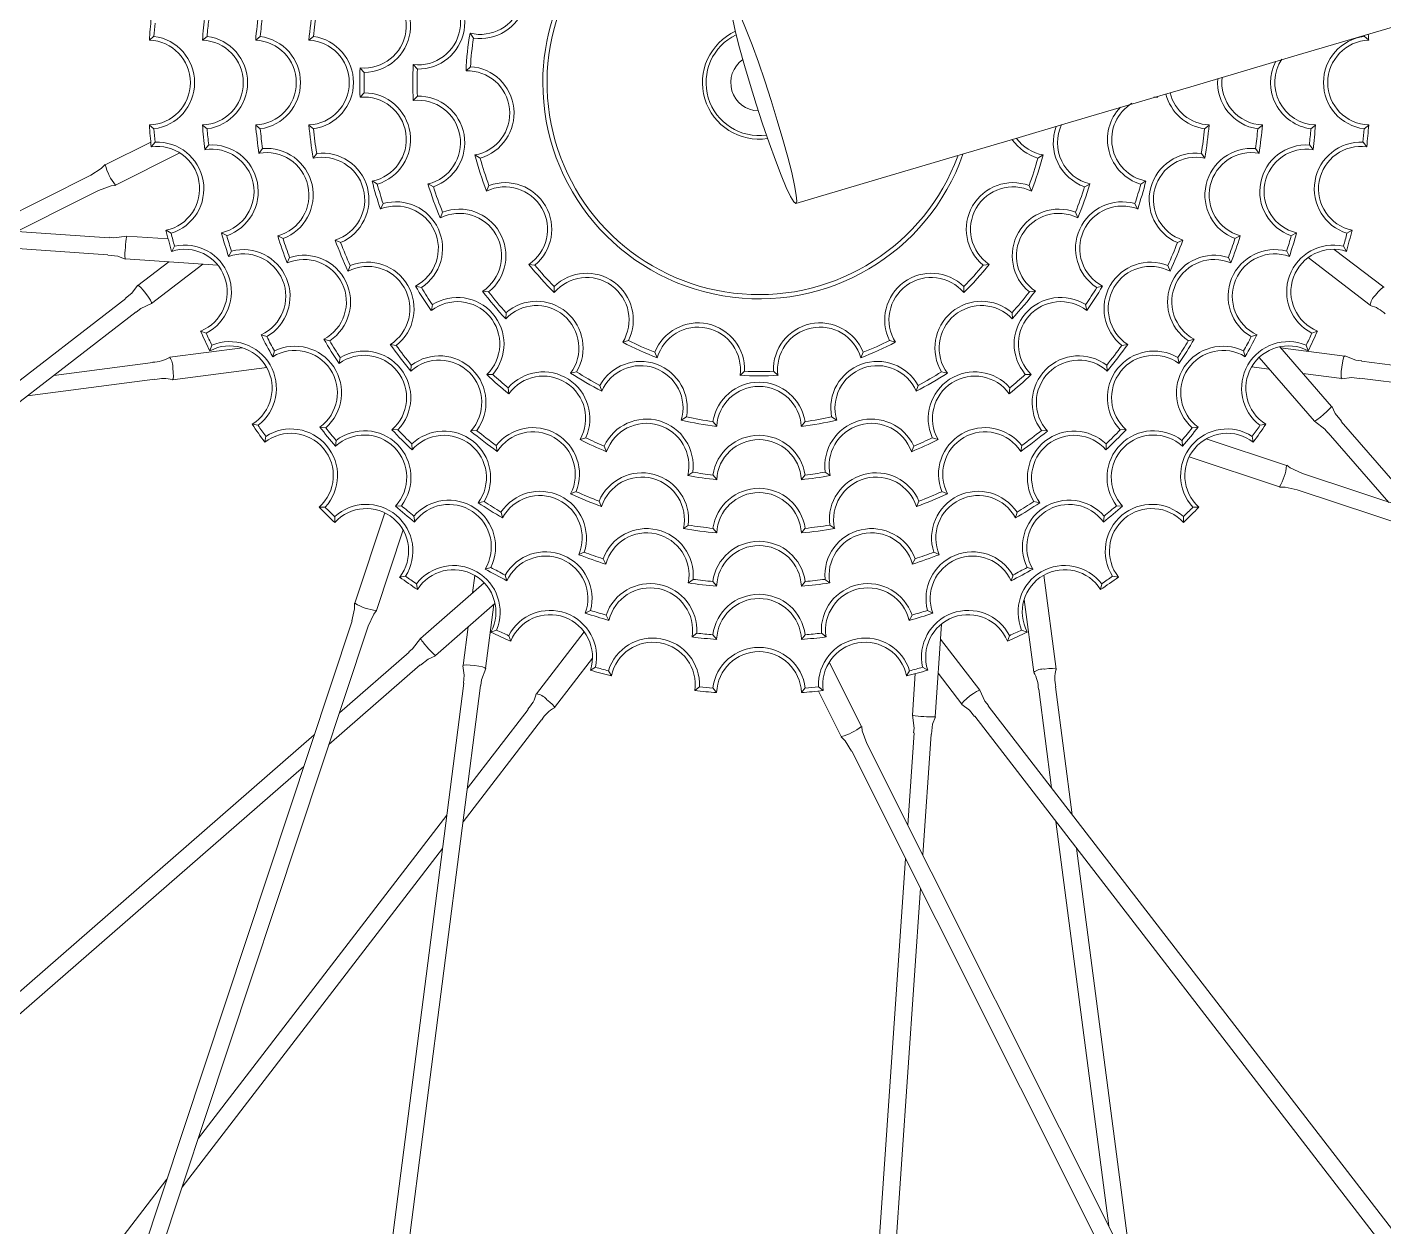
# Model space of a CAD drawing. Header units: millimetres. Extents: x -752 to 12520, y -224 to 3430.
# Drawn here: x 8154.6 to 8276.5, y 2648.2 to 2756 of the extents above; entities that cross this region are included whole.
import ezdxf

# ---------------------------------------------------------------- set-up
doc = ezdxf.new("R2010")
doc.units = ezdxf.units.MM
doc.layers.add('ZANO_R', color=7, linetype='Continuous', lineweight=0)

msp = doc.modelspace()

# ---------------------------------------------------------------- linework, layer by layer
at = {"layer": 'ZANO_R'}
for p, q in [((8165.58, 2754.86), (8165.98, 2755.21)), ((8170.35, 2754.86), (8170.76, 2755.2)), ((8175.13, 2754.86), (8175.54, 2755.2)), ((8179.91, 2754.86), (8180.33, 2755.2)), ((8194.4, 2755.49), (8194.71, 2755.05)), ((8274.76, 2755.21), (8275.17, 2754.86)), ((8184.52, 2752.36), (8184.89, 2751.97)), ((8189.3, 2752.67), (8189.66, 2752.26)), ((8194.04, 2752.1), (8194.44, 2752.48)), ((8184.52, 2749.74), (8184.89, 2750.14)), ((8189.3, 2749.43), (8189.66, 2749.84)), ((8256.23, 2749.74), (8255.85, 2749.75)), ((8165.58, 2747.24), (8165.98, 2746.89)), ((8170.35, 2747.24), (8170.76, 2746.9)), ((8175.13, 2747.24), (8175.54, 2746.9)), ((8179.91, 2747.24), (8180.33, 2746.9)), ((8260.42, 2746.9), (8260.83, 2747.24)), ((8265.2, 2746.9), (8265.62, 2747.24)), ((8269.98, 2746.9), (8270.39, 2747.24)), ((8274.76, 2746.89), (8275.17, 2747.24)), ((8165.71, 2745.71), (8161.61, 2743.66)), ((8165.75, 2745.29), (8166.09, 2745.7)), ((8170.57, 2745.03), (8170.91, 2745.45)), ((8175.42, 2744.69), (8175.74, 2745.12)), ((8265, 2745.12), (8265.33, 2744.69)), ((8269.84, 2745.45), (8270.17, 2745.03)), ((8274.66, 2745.7), (8275, 2745.29)), ((8162.52, 2741.84), (8168.3, 2744.74)), ((8180.3, 2744.25), (8180.62, 2744.69)), ((8194.84, 2744.55), (8195.3, 2744.26)), ((8245.44, 2744.26), (8245.91, 2744.55)), ((8260.13, 2744.69), (8260.44, 2744.25)), ((8160.31, 2742.72), (8002.1, 2663.33)), ((8002.79, 2661.97), (8161, 2741.36)), ((8185.6, 2742.21), (8186.07, 2741.93)), ((8190.62, 2741.94), (8191.1, 2741.69)), ((8195.89, 2741.3), (8196.1, 2741.81)), ((8244.64, 2741.81), (8244.86, 2741.3)), ((8249.65, 2741.69), (8250.12, 2741.94)), ((8254.68, 2741.93), (8255.14, 2742.21)), ((8186.34, 2739.69), (8186.58, 2740.18)), ((8254.16, 2740.18), (8254.4, 2739.69)), ((8191.73, 2738.9), (8191.93, 2739.41)), ((8248.82, 2739.41), (8249.02, 2738.9)), ((8161.95, 2737.11), (8153.67, 2737.68)), ((8167.07, 2737.79), (8167.53, 2737.51)), ((8273.21, 2737.51), (8273.67, 2737.79)), ((8167.27, 2737), (8163.55, 2737.26)), ((8172.06, 2737.56), (8172.53, 2737.3)), ((8177.11, 2737.27), (8177.59, 2737.03)), ((8182.27, 2736.9), (8182.77, 2736.68)), ((8257.98, 2736.68), (8258.47, 2736.9)), ((8263.15, 2737.03), (8263.63, 2737.27)), ((8268.22, 2737.3), (8268.69, 2737.56)), ((8150.99, 2736.34), (8161.84, 2735.59)), ((8163.41, 2735.23), (8171.72, 2734.66)), ((8167.58, 2735.89), (8167.84, 2736.35)), ((8172.7, 2735.43), (8172.95, 2735.9)), ((8177.96, 2734.85), (8178.18, 2735.34)), ((8262.56, 2735.34), (8262.79, 2734.85)), ((8267.8, 2735.9), (8268.04, 2735.43)), ((8269.72, 2735.33), (8275.29, 2731.05)), ((8276.52, 2732.66), (8272.08, 2736.07)), ((8272.9, 2736.35), (8273.17, 2735.89)), ((8167.32, 2734.96), (8164.54, 2732.82)), ((8165.78, 2731.21), (8170.37, 2734.75)), ((8183.43, 2734.12), (8183.62, 2734.62)), ((8199.69, 2734.72), (8200.23, 2734.65)), ((8240.51, 2734.65), (8241.06, 2734.72)), ((8257.13, 2734.62), (8257.32, 2734.12)), ((8189.5, 2732.77), (8190.03, 2732.64)), ((8250.72, 2732.64), (8251.24, 2732.77)), ((8163.45, 2731.66), (8022.66, 2622.98)), ((8195.53, 2732.32), (8196.07, 2732.24)), ((8201.97, 2732.19), (8201.96, 2732.73)), ((8238.79, 2732.73), (8238.77, 2732.19)), ((8244.68, 2732.24), (8245.22, 2732.32)), ((8023.59, 2621.78), (8164.38, 2730.45)), ((8190.92, 2730.56), (8191.02, 2731.1)), ((8197.61, 2729.84), (8197.63, 2730.38)), ((8243.12, 2730.38), (8243.14, 2729.84)), ((8249.73, 2731.1), (8249.83, 2730.56)), ((8170.18, 2728.73), (8170.69, 2728.54)), ((8175.62, 2728.39), (8176.13, 2728.23)), ((8181.26, 2727.99), (8181.78, 2727.86)), ((8258.96, 2727.86), (8259.48, 2727.99)), ((8264.62, 2728.23), (8265.13, 2728.39)), ((8270.06, 2728.54), (8270.56, 2728.73)), ((8173.95, 2727.22), (8167.4, 2726.37)), ((8171.01, 2726.95), (8171.19, 2727.46)), ((8176.67, 2726.43), (8176.82, 2726.94)), ((8187.23, 2727.52), (8187.77, 2727.44)), ((8208.12, 2727.72), (8208.64, 2727.88)), ((8211.23, 2726.33), (8211, 2726.83)), ((8229.74, 2726.83), (8229.51, 2726.33)), ((8232.1, 2727.88), (8232.63, 2727.72)), ((8252.98, 2727.44), (8253.51, 2727.52)), ((8263.93, 2726.94), (8264.08, 2726.43)), ((8271.84, 2721.96), (8267.17, 2727.32)), ((8273.01, 2726.48), (8267.25, 2727.22)), ((8269.55, 2727.46), (8269.73, 2726.95)), ((8165.88, 2725.91), (8157, 2724.75)), ((8167.66, 2724.35), (8176.12, 2725.46)), ((8182.63, 2725.82), (8182.73, 2726.35)), ((8189.07, 2725.13), (8189.12, 2725.67)), ((8251.62, 2725.67), (8251.67, 2725.13)), ((8258.01, 2726.35), (8258.12, 2725.82)), ((8264.65, 2725.51), (8266.23, 2725.3)), ((8265.32, 2726.35), (8270.31, 2720.62)), ((8450.93, 2703.31), (8274.53, 2726.03)), ((8154.61, 2722.9), (8166.07, 2724.4)), ((8195.9, 2724.81), (8196.44, 2724.83)), ((8203.44, 2724.95), (8203.97, 2725.06)), ((8218.67, 2724.75), (8219.08, 2725.11)), ((8221.66, 2725.11), (8222.08, 2724.75)), ((8236.78, 2725.06), (8237.31, 2724.95)), ((8244.3, 2724.83), (8244.84, 2724.81)), ((8269.26, 2724.91), (8272.75, 2724.46)), ((8274.34, 2724.51), (8450.74, 2701.8)), ((8197.88, 2723.1), (8197.83, 2723.63)), ((8206.24, 2723.33), (8206.07, 2723.85)), ((8234.68, 2723.85), (8234.51, 2723.33)), ((8242.92, 2723.63), (8242.86, 2723.1)), ((8213.38, 2720.73), (8213.85, 2721.02)), ((8216.57, 2720.17), (8216.23, 2720.6)), ((8224.51, 2720.6), (8224.18, 2720.17)), ((8226.9, 2721.02), (8227.36, 2720.73)), ((8279.84, 2712.39), (8272.69, 2720.59)), ((8174.82, 2720.36), (8175.35, 2720.26)), ((8180.9, 2720.1), (8181.43, 2720.03)), ((8187.37, 2719.87), (8187.91, 2719.85)), ((8194.45, 2719.75), (8194.99, 2719.8)), ((8245.76, 2719.8), (8246.29, 2719.75)), ((8252.83, 2719.85), (8253.37, 2719.87)), ((8259.31, 2720.03), (8259.85, 2720.1)), ((8265.4, 2720.26), (8265.92, 2720.36)), ((8271.54, 2719.59), (8276.99, 2713.33)), ((8175.95, 2718.75), (8176.04, 2719.27)), ((8182.31, 2718.37), (8182.36, 2718.91)), ((8189.19, 2718.05), (8189.18, 2718.59)), ((8196.85, 2717.91), (8196.76, 2718.44)), ((8204.29, 2718.98), (8204.8, 2719.15)), ((8206.67, 2717.89), (8206.46, 2718.39)), ((8234.28, 2718.39), (8234.07, 2717.89)), ((8235.95, 2719.15), (8236.46, 2718.98)), ((8243.99, 2718.44), (8243.9, 2717.91)), ((8251.57, 2718.59), (8251.56, 2718.05)), ((8258.39, 2718.91), (8258.43, 2718.37)), ((8267.79, 2716.66), (8260.56, 2719.05)), ((8264.71, 2719.27), (8264.8, 2718.75)), ((8259.03, 2717.42), (8267.15, 2714.73)), ((8213.97, 2715.75), (8214.42, 2716.06)), ((8216.57, 2715.38), (8216.23, 2715.8)), ((8224.52, 2715.8), (8224.18, 2715.38)), ((8226.33, 2716.06), (8226.77, 2715.75)), ((8437.22, 2660.18), (8269.21, 2715.92)), ((8195.14, 2713.3), (8195.67, 2713.41)), ((8203.44, 2714.11), (8203.94, 2714.3)), ((8206.22, 2712.95), (8206, 2713.44)), ((8234.74, 2713.44), (8234.52, 2712.95)), ((8236.8, 2714.3), (8237.31, 2714.11)), ((8245.08, 2713.41), (8245.6, 2713.3)), ((8268.73, 2714.47), (8436.74, 2658.74)), ((8180.84, 2712.91), (8181.38, 2712.91)), ((8182.23, 2711.52), (8182.23, 2712.06)), ((8186.74, 2712.39), (8184.05, 2704.27)), ((8187.7, 2712.99), (8188.23, 2713.03)), ((8189.42, 2711.58), (8189.36, 2712.11)), ((8197.31, 2711.94), (8197.18, 2712.46)), ((8243.56, 2712.46), (8243.43, 2711.94)), ((8251.39, 2712.11), (8251.33, 2711.58)), ((8252.52, 2713.03), (8253.05, 2712.99)), ((8258.52, 2712.06), (8258.51, 2711.52)), ((8259.36, 2712.91), (8259.9, 2712.91)), ((8185.98, 2703.63), (8188.38, 2710.86)), ((8213.58, 2710.98), (8214.02, 2711.3)), ((8216.57, 2710.59), (8216.22, 2711.01)), ((8224.52, 2711.01), (8224.18, 2710.59)), ((8226.73, 2711.3), (8227.17, 2710.98)), ((8204.17, 2708.64), (8204.66, 2708.86)), ((8236.08, 2708.86), (8236.57, 2708.64)), ((8195.75, 2707.34), (8196.26, 2707.49)), ((8206.59, 2707.79), (8206.35, 2708.27)), ((8234.4, 2708.27), (8234.15, 2707.79)), ((8244.48, 2707.49), (8245, 2707.34)), ((8188.07, 2706.63), (8188.6, 2706.72)), ((8189.68, 2705.5), (8189.58, 2706.03)), ((8195.67, 2706.11), (8189.94, 2701.12)), ((8194.83, 2706.77), (8194.62, 2705.2)), ((8197.71, 2706.29), (8197.55, 2706.81)), ((8214.02, 2706.1), (8214.44, 2706.42)), ((8216.57, 2705.81), (8216.22, 2706.22)), ((8224.52, 2706.22), (8224.18, 2705.81)), ((8226.3, 2706.42), (8226.73, 2706.1)), ((8243.2, 2706.81), (8243.03, 2706.29)), ((8247.07, 2698.34), (8245.97, 2706.8)), ((8251.17, 2706.03), (8251.07, 2705.5)), ((8252.15, 2706.72), (8252.68, 2706.63)), ((8191.28, 2699.58), (8196.64, 2704.26)), ((8195.8, 2698.42), (8196.54, 2704.17)), ((8204.75, 2703.38), (8205.23, 2703.63)), ((8235.52, 2703.63), (8236, 2703.38)), ((8244.2, 2704.62), (8245.06, 2698.08)), ((8183.79, 2702.69), (8128.06, 2534.69)), ((8206.88, 2702.73), (8206.62, 2703.2)), ((8234.13, 2703.2), (8233.87, 2702.73)), ((8236.19, 2694.08), (8236.76, 2702.4)), ((8129.5, 2534.21), (8185.24, 2702.21)), ((8194.23, 2702.16), (8193.79, 2698.68)), ((8196.27, 2701.69), (8196.78, 2701.87)), ((8198.05, 2700.86), (8197.87, 2701.36)), ((8204.65, 2701.7), (8200.37, 2696.14)), ((8214.35, 2701.25), (8214.77, 2701.58)), ((8216.57, 2701.03), (8216.22, 2701.44)), ((8224.53, 2701.44), (8224.18, 2701.03)), ((8225.98, 2701.58), (8226.4, 2701.25)), ((8242.88, 2701.36), (8242.69, 2700.86)), ((8243.97, 2701.87), (8244.47, 2701.69)), ((8188.92, 2699.88), (8182.66, 2694.43)), ((8240.21, 2696.46), (8236.67, 2701.05)), ((8181.71, 2691.59), (8189.92, 2698.73)), ((8201.98, 2694.9), (8205.4, 2699.34)), ((8229.58, 2693.2), (8226.68, 2698.98)), ((8205.21, 2698.26), (8205.68, 2698.52)), ((8207.11, 2697.75), (8206.84, 2698.21)), ((8233.91, 2698.21), (8233.64, 2697.75)), ((8234.42, 2697.95), (8234.16, 2694.22)), ((8235.07, 2698.52), (8235.54, 2698.26)), ((8236.46, 2698), (8238.61, 2695.22)), ((8193.84, 2697.09), (8171.12, 2520.69)), ((8172.64, 2520.49), (8195.35, 2696.89)), ((8214.61, 2696.43), (8215.02, 2696.77)), ((8216.56, 2696.26), (8216.22, 2696.66)), ((8224.53, 2696.66), (8224.18, 2696.26)), ((8225.71, 2696.38), (8227.76, 2692.29)), ((8225.72, 2696.77), (8226.14, 2696.43)), ((8245.51, 2696.55), (8246.67, 2687.68)), ((8248.52, 2685.28), (8247.02, 2696.75)), ((8349.65, 2554.27), (8240.97, 2695.06)), ((8193.77, 2684.64), (8200.82, 2693.81)), ((8199.61, 2694.74), (8194.16, 2687.65)), ((8239.77, 2694.13), (8348.44, 2553.33)), ((8234.31, 2692.63), (8233.74, 2684.34)), ((8180.4, 2692.46), (8055.38, 2583.52)), ((8309.45, 2533.46), (8230.06, 2691.67)), ((8235.08, 2681.67), (8235.83, 2692.52)), ((8228.7, 2690.99), (8308.09, 2532.78)), ((8056.38, 2582.37), (8179.45, 2689.62)), ((8192.31, 2685.25), (8169.98, 2656.21)), ((8247.06, 2684.68), (8251.8, 2648.35)), ((8168.52, 2651.81), (8191.93, 2682.25)), ((8253.88, 2644.21), (8248.91, 2682.28)), ((8233.54, 2681.35), (8222.17, 2515.92)), ((8223.69, 2515.81), (8234.88, 2678.68)), ((8167.15, 2652.54), (8091.34, 2553.97))]:
    msp.add_line(p, q, dxfattribs=at)
at = {"layer": 'ZANO_R', "flags": 128}
for points in [[(8223.68, 2740.19), (8231.35, 2742.46), (8237.94, 2744.41), (8243.44, 2746.03), (8247.86, 2747.34), (8251.2, 2748.32), (8253.76, 2749.08), (8256.41, 2749.86), (8259.18, 2750.68), (8268.73, 2753.5), (8279.56, 2756.68), (8293.51, 2760.78), (8307.76, 2764.95), (8322.29, 2769.19), (8348.93, 2776.91), (8376.1, 2784.69), (8402.77, 2792.24), (8430.66, 2800), (8457.92, 2807.46), (8466.58, 2809.8), (8476.03, 2812.34), (8486.31, 2815.08), (8497.4, 2818.01)], [(8218.02, 2756.72), (8218.27, 2755.57), (8218.63, 2754.17), (8219.06, 2752.59), (8219.57, 2750.88), (8220.12, 2749.1), (8220.69, 2747.34), (8221.27, 2745.64), (8221.84, 2744.09), (8222.36, 2742.73), (8222.82, 2741.63), (8223.2, 2740.82), (8223.49, 2740.33), (8223.68, 2740.19), (8223.76, 2740.4), (8223.72, 2740.94), (8223.57, 2741.81), (8223.31, 2742.96), (8222.96, 2744.36), (8222.52, 2745.94), (8222.01, 2747.65), (8221.46, 2749.43)], [(8221.46, 2749.43), (8220.89, 2751.2), (8220.31, 2752.89), (8219.75, 2754.44), (8219.22, 2755.8), (8218.76, 2756.9)], [(8161.59, 2743.68), (8161.23, 2743.32), (8160.31, 2742.73)], [(8161, 2741.35), (8162.13, 2741.77), (8162.52, 2741.81)], [(8163.54, 2737.26), (8162.39, 2737.1), (8161.95, 2737.15)], [(8161.84, 2735.56), (8162.73, 2735.45), (8163.39, 2735.2)], [(8164.51, 2732.83), (8163.99, 2732.14), (8163.43, 2731.68)], [(8164.53, 2732.81), (8164.54, 2732.82), (8164.63, 2732.79), (8164.8, 2732.64), (8165.02, 2732.4), (8165.27, 2732.1), (8165.5, 2731.78), (8165.68, 2731.5), (8165.77, 2731.3), (8165.78, 2731.21), (8165.77, 2731.21)], [(8275.78, 2731.94), (8276.03, 2732.25), (8276.26, 2732.49), (8276.43, 2732.63), (8276.52, 2732.66), (8276.53, 2732.65)], [(8164.4, 2730.42), (8164.8, 2730.74), (8165.78, 2731.19)], [(8272.75, 2724.46), (8272.75, 2724.46), (8272.7, 2724.55), (8272.69, 2724.77), (8272.7, 2725.1), (8272.74, 2725.49), (8272.8, 2725.87), (8272.87, 2726.2), (8272.94, 2726.41), (8273.01, 2726.48), (8273.01, 2726.48)], [(8274.54, 2726.06), (8274.02, 2726.12), (8273.02, 2726.49)], [(8167.68, 2725.38), (8167.72, 2724.99), (8167.73, 2724.66), (8167.71, 2724.44), (8167.66, 2724.35), (8167.65, 2724.35)], [(8272.76, 2724.44), (8273.62, 2724.55), (8274.33, 2724.48)], [(8272.72, 2720.62), (8272.16, 2721.32), (8271.87, 2721.97)], [(8270.31, 2720.62), (8271.24, 2719.91), (8271.51, 2719.57)], [(8269.21, 2715.92), (8268.12, 2716.43), (8267.81, 2716.67)], [(8267.15, 2714.69), (8267.66, 2714.7), (8268.73, 2714.46)], [(8184.02, 2704.27), (8184.02, 2703.76), (8183.78, 2702.7)], [(8185.24, 2702.21), (8185.75, 2703.3), (8186, 2703.61)], [(8189.94, 2701.11), (8189.23, 2700.19), (8188.89, 2699.91)], [(8189.94, 2698.71), (8190.64, 2699.26), (8191.29, 2699.55)], [(8193.76, 2698.66), (8193.88, 2697.8), (8193.8, 2697.09)], [(8193.79, 2698.67), (8193.79, 2698.68), (8193.87, 2698.72), (8194.09, 2698.74), (8194.42, 2698.72), (8194.81, 2698.68), (8195.19, 2698.62), (8195.52, 2698.55), (8195.73, 2698.48), (8195.8, 2698.42), (8195.8, 2698.41)], [(8195.38, 2696.89), (8195.44, 2697.4), (8195.81, 2698.4)], [(8246.04, 2698.36), (8246.43, 2698.4), (8246.76, 2698.41), (8246.99, 2698.39), (8247.07, 2698.34), (8247.07, 2698.33)], [(8238.61, 2695.21), (8238.61, 2695.22), (8238.64, 2695.31), (8238.78, 2695.48), (8239.02, 2695.7), (8239.33, 2695.95), (8239.64, 2696.18), (8239.92, 2696.35), (8240.12, 2696.45), (8240.21, 2696.46), (8240.22, 2696.45)], [(8241, 2695.08), (8240.68, 2695.48), (8240.23, 2696.46)], [(8201.27, 2695.64), (8201.57, 2695.39), (8201.81, 2695.17), (8201.95, 2694.99), (8201.98, 2694.9), (8201.97, 2694.89)], [(8238.6, 2695.19), (8239.29, 2694.66), (8239.74, 2694.11)], [(8234.16, 2694.22), (8234.32, 2693.06), (8234.27, 2692.63)], [(8235.87, 2692.52), (8235.97, 2693.41), (8236.22, 2694.07)], [(8230.07, 2691.68), (8229.65, 2692.81), (8229.61, 2693.2)], [(8227.74, 2692.27), (8228.1, 2691.91), (8228.69, 2690.98)]]:
    msp.add_lwpolyline(points, dxfattribs=at)
at = {"layer": 'ZANO_R'}
for centre, radius, start, end in [((8220.37, 2751.05), 322.1, 19.4696, 264.4729), ((8220.37, 2751.05), 285.75, 19.8219, 180), ((8220.37, 2751.05), 322.1, 275.5275, 13.6653), ((8220.37, 2751.05), 285.75, 180, 13.5897), ((8220.37, 2751.05), 19.43, 42.2507, 180), ((8220.37, 2751.05), 19.05, 42.8501, 339.6792), ((8195.31, 2759.19), 3.81, 256.1455, 67.8545), ((8195.31, 2759.19), 4.19, 261.7744, 62.2256), ((8184.86, 2756.16), 3.81, 264.8619, 78.7745), ((8184.86, 2756.16), 4.19, 270.3775, 73.2589), ((8189.73, 2756.45), 3.81, 263.5101, 76.4899), ((8189.73, 2756.45), 4.19, 269.0734, 70.9266), ((8220.37, 2751.05), 45.4, 171.9523, 175.1906), ((8220.37, 2751.05), 40.64, 170.3734, 174.6266), ((8220.37, 2751.05), 40.26, 170.9146, 174.0854), ((8220.37, 2751.05), 54.93, 173.9751, 176.0249), ((8220.37, 2751.05), 54.55, 174.3698, 175.6302), ((8220.37, 2751.05), 50.17, 173.1026, 175.6474), ((8220.37, 2751.05), 49.78, 173.5365, 175.2135), ((8220.37, 2751.05), 45.02, 172.4339, 174.7089), ((8165.45, 2751.05), 3.81, 271.9875, 88.0125), ((8165.45, 2751.05), 4.19, 277.397, 82.603), ((8170.21, 2751.05), 3.81, 272.1763, 87.8237), ((8170.21, 2751.05), 4.19, 277.6046, 82.3954), ((8174.97, 2751.05), 3.81, 272.4047, 87.5953), ((8174.97, 2751.05), 4.19, 277.8559, 82.1441), ((8179.73, 2751.05), 3.81, 272.6867, 87.3133), ((8179.73, 2751.05), 4.19, 278.1662, 81.8338), ((8220.37, 2751.05), 26.35, 170.291, 177.709), ((8220.37, 2751.05), 25.97, 171.1504, 176.8496), ((8220.37, 2751.05), 5.08, 114.7068, 278.6847), ((8220.37, 2751.05), 4.76, 115.4603, 277.9838), ((8275.3, 2751.05), 4.19, 97.397, 262.603), ((8275.3, 2751.05), 3.81, 91.9875, 268.0125), ((8220.37, 2751.05), 54.93, 3.9751, 4.5176), ((8220.37, 2751.05), 35.88, 177.9056, 182.0944), ((8220.37, 2751.05), 31.12, 177.0202, 182.9798), ((8194.16, 2748.3), 4.19, 285.7744, 86.2256), ((8220.37, 2751.05), 2.54, 125.1186, 268.5407), ((8270.54, 2751.05), 4.19, 152.7827, 262.3954), ((8270.54, 2751.05), 3.81, 146.6692, 267.8237), ((8220.37, 2751.05), 35.5, 178.5229, 181.4771), ((8220.37, 2751.05), 30.73, 177.7388, 182.2612), ((8194.16, 2748.3), 3.81, 280.1455, 91.8545), ((8265.78, 2751.05), 4.19, 175.094, 262.1441), ((8265.78, 2751.05), 3.81, 172.5982, 267.5953), ((8184.86, 2745.94), 4.19, 286.7411, 89.6225), ((8189.73, 2745.65), 4.19, 289.0734, 90.9266), ((8220.37, 2751.05), 19.43, 180, 340.6619), ((8261.01, 2751.05), 4.19, 194.2399, 261.8338), ((8261.01, 2751.05), 3.81, 193.977, 267.3133), ((8184.86, 2745.94), 3.81, 281.2255, 95.1381), ((8189.73, 2745.65), 3.81, 283.5101, 96.4899), ((8255.88, 2745.94), 4.19, 136.3113, 253.2589), ((8255.88, 2745.94), 3.81, 121.4777, 258.7745), ((8220.37, 2751.05), 54.93, 183.9751, 186.0249), ((8220.37, 2751.05), 54.55, 184.3698, 185.6302), ((8220.37, 2751.05), 50.17, 184.3526, 186.8974), ((8220.37, 2751.05), 49.78, 184.7865, 186.4635), ((8220.37, 2751.05), 45.4, 184.8094, 188.0477), ((8220.37, 2751.05), 45.02, 185.2911, 187.5661), ((8220.37, 2751.05), 40.64, 185.3734, 189.6266), ((8220.37, 2751.05), 40.26, 185.9146, 189.0854), ((8251.01, 2745.65), 4.19, 159.5346, 250.9266), ((8251.01, 2745.65), 3.81, 154.8192, 256.4899), ((8220.37, 2751.05), 40.26, 350.9146, 354.0854), ((8220.37, 2751.05), 40.64, 350.3734, 354.6266), ((8220.37, 2751.05), 45.02, 352.4339, 354.7089), ((8220.37, 2751.05), 45.4, 351.9523, 355.1906), ((8220.37, 2751.05), 49.78, 353.5365, 355.2135), ((8220.37, 2751.05), 50.16, 353.1026, 355.6474), ((8220.37, 2751.05), 54.55, 354.3698, 355.6302), ((8220.37, 2751.05), 54.93, 353.9751, 356.0249), ((8166.28, 2741.51), 3.81, 281.9875, 98.0125), ((8166.28, 2741.51), 4.19, 287.397, 92.603), ((8171.17, 2741.26), 3.81, 283.4263, 99.0737), ((8171.17, 2741.26), 4.19, 288.8546, 93.6454), ((8176.11, 2740.95), 4.19, 290.713, 95.0013), ((8246.58, 2748.3), 4.19, 214.6156, 254.2256), ((8246.58, 2748.3), 3.81, 216.4886, 259.8545), ((8264.64, 2740.95), 4.19, 84.9987, 249.287), ((8269.57, 2741.26), 4.19, 86.3546, 251.1454), ((8269.57, 2741.26), 3.81, 80.9263, 256.5737), ((8274.47, 2741.51), 4.19, 87.397, 252.603), ((8274.47, 2741.51), 3.81, 81.9875, 258.0125), ((8176.11, 2740.95), 3.81, 285.2619, 100.4524), ((8181.12, 2740.53), 3.81, 287.6867, 102.3133), ((8181.12, 2740.53), 4.19, 293.1662, 96.8338), ((8220.37, 2751.05), 26.35, 194.291, 201.709), ((8220.37, 2751.05), 25.97, 195.1504, 200.8496), ((8220.37, 2751.05), 25.97, 339.1504, 344.8496), ((8220.37, 2751.05), 26.35, 338.291, 345.709), ((8259.63, 2740.53), 4.19, 83.1662, 246.8338), ((8259.63, 2740.53), 3.81, 77.6867, 252.3133), ((8264.64, 2740.95), 3.81, 79.5476, 254.7381), ((8166.26, 2744.85), 4.8, 194.4195, 218.8756), ((8220.37, 2751.05), 35.88, 194.2692, 198.4581), ((8220.37, 2751.05), 35.5, 194.8866, 197.8407), ((8220.37, 2751.05), 31.12, 197.0202, 202.9798), ((8220.37, 2751.05), 30.73, 197.7388, 202.2612), ((8197.55, 2737.87), 3.81, 304.1455, 115.8545), ((8197.55, 2737.87), 4.19, 309.7744, 110.2256), ((8243.19, 2737.87), 4.19, 69.7744, 230.2256), ((8243.19, 2737.87), 3.81, 64.1455, 235.8545), ((8220.37, 2751.05), 30.73, 337.7388, 342.2612), ((8220.37, 2751.05), 31.11, 337.0202, 342.9798), ((8220.37, 2751.05), 35.5, 342.1593, 345.1134), ((8220.37, 2751.05), 35.88, 341.5419, 345.7308), ((8187.74, 2736.15), 4.19, 303.1048, 105.9861), ((8253.01, 2736.15), 4.19, 74.0139, 236.8952), ((8187.74, 2736.15), 3.81, 297.5891, 111.5018), ((8193.43, 2735.49), 3.81, 303.5101, 116.4899), ((8193.43, 2735.49), 4.19, 309.0734, 110.9266), ((8247.32, 2735.49), 4.19, 69.0734, 230.9266), ((8247.32, 2735.49), 3.81, 63.5101, 236.4899), ((8253.01, 2736.15), 3.81, 68.4982, 242.4109), ((8220.37, 2751.05), 54.93, 193.9751, 196.0249), ((8220.37, 2751.05), 54.93, 343.9751, 346.0249), ((8167.98, 2736.19), 4.56, 166.4438, 179.2494), ((8220.37, 2751.05), 54.55, 194.3698, 195.6302), ((8168.76, 2732.26), 4.19, 297.397, 102.603), ((8220.37, 2751.05), 50.17, 195.6026, 198.1474), ((8220.37, 2751.05), 49.78, 196.0365, 197.7135), ((8220.37, 2751.05), 45.4, 197.6666, 200.9048), ((8220.37, 2751.05), 45.02, 198.1482, 200.4232), ((8220.37, 2751.05), 40.64, 200.3734, 204.6266), ((8220.37, 2751.05), 40.26, 200.9146, 204.0854), ((8220.37, 2751.05), 40.26, 335.9146, 339.0854), ((8220.37, 2751.05), 40.64, 335.3734, 339.6266), ((8220.37, 2751.05), 45.02, 339.5768, 341.8518), ((8220.37, 2751.05), 45.4, 339.0952, 342.3334), ((8220.37, 2751.05), 49.78, 342.2865, 343.9635), ((8271.99, 2732.26), 4.19, 77.397, 242.603), ((8220.37, 2751.05), 50.17, 341.8526, 344.3974), ((8220.37, 2751.05), 54.55, 344.3698, 345.6302), ((8167.94, 2735.68), 4.56, 172.883, 185.7074), ((8168.76, 2732.26), 3.81, 291.9875, 108.0125), ((8174.03, 2731.85), 3.81, 294.6763, 110.3237), ((8174.03, 2731.85), 4.19, 300.1046, 104.8954), ((8179.47, 2731.35), 4.19, 303.5701, 107.8584), ((8261.28, 2731.35), 4.19, 72.1416, 236.4299), ((8266.72, 2731.85), 4.19, 75.1046, 239.8954), ((8266.72, 2731.85), 3.81, 69.6763, 245.3237), ((8271.99, 2732.26), 3.81, 71.9875, 248.0125), ((8179.47, 2731.35), 3.81, 298.119, 113.3096), ((8185.18, 2730.73), 3.81, 302.6867, 117.3133), ((8185.18, 2730.73), 4.19, 308.1662, 111.8338), ((8220.37, 2751.05), 26.35, 218.291, 225.709), ((8220.37, 2751.05), 25.97, 219.1504, 224.8496), ((8220.37, 2751.05), 26.35, 314.291, 321.709), ((8220.37, 2751.05), 25.97, 315.1504, 320.8496), ((8255.57, 2730.73), 4.19, 68.1662, 231.8338), ((8255.57, 2730.73), 3.81, 62.6867, 237.3133), ((8261.28, 2731.35), 3.81, 66.6904, 241.881), ((8220.37, 2751.05), 35.88, 210.6328, 214.8217), ((8204.88, 2729.73), 4.19, 333.7744, 134.2256), ((8204.88, 2729.73), 3.81, 328.1455, 139.8545), ((8235.86, 2729.73), 4.19, 45.7744, 206.2256), ((8235.86, 2729.73), 3.81, 40.1455, 211.8545), ((8220.37, 2751.05), 35.88, 325.1783, 329.3672), ((8220.37, 2751.05), 35.5, 211.2502, 214.2043), ((8193.26, 2727.56), 4.19, 319.4684, 122.3498), ((8220.37, 2751.05), 31.12, 217.0202, 222.9798), ((8220.37, 2751.05), 30.73, 217.7388, 222.2612), ((8220.37, 2751.05), 30.73, 317.7388, 322.2612), ((8220.37, 2751.05), 31.11, 317.0202, 322.9798), ((8247.49, 2727.56), 4.19, 57.6502, 220.5316), ((8220.37, 2751.05), 35.5, 325.7957, 328.7498), ((8276.73, 2730.85), 1.45, 130.6818, 172.2668), ((8193.26, 2727.56), 3.81, 313.9528, 127.8654), ((8200.37, 2727.21), 3.81, 323.5101, 136.4899), ((8200.37, 2727.21), 4.19, 329.0734, 130.9266), ((8240.37, 2727.21), 4.19, 49.0734, 210.9266), ((8240.37, 2727.21), 3.81, 43.5101, 216.4899), ((8247.49, 2727.56), 3.81, 52.1346, 226.0472), ((8274.62, 2728.23), 2.88, 44.8612, 76.3113), ((8214.89, 2725.27), 4.19, 357.7744, 158.2256), ((8225.85, 2725.27), 4.19, 21.7744, 182.2256), ((8220.37, 2751.05), 54.93, 203.9751, 206.0249), ((8220.37, 2751.05), 54.55, 204.3698, 205.6302), ((8220.37, 2751.05), 50.17, 206.8526, 209.3974), ((8220.37, 2751.05), 49.78, 207.2865, 208.9635), ((8220.37, 2751.05), 45.4, 210.5237, 213.762), ((8214.89, 2725.27), 3.81, 352.1455, 163.8545), ((8225.85, 2725.27), 3.81, 16.1455, 187.8545), ((8220.37, 2751.05), 45.4, 326.238, 329.4763), ((8220.37, 2751.05), 49.78, 331.0365, 332.7135), ((8220.37, 2751.05), 50.16, 330.6026, 333.1474), ((8220.37, 2751.05), 54.55, 334.3698, 335.6302), ((8220.37, 2751.05), 54.93, 333.9751, 336.0249), ((8172.8, 2723.59), 3.81, 301.9875, 118.0125), ((8172.8, 2723.59), 4.19, 307.397, 112.603), ((8178.66, 2723.18), 3.81, 305.9263, 121.5737), ((8178.66, 2723.18), 4.19, 311.3546, 116.1454), ((8220.37, 2751.05), 45.02, 211.0053, 213.2804), ((8184.88, 2722.74), 4.19, 316.4273, 120.7156), ((8220.37, 2751.05), 40.64, 215.3734, 219.6266), ((8220.37, 2751.05), 40.26, 215.9146, 219.0854), ((8220.37, 2751.05), 26.35, 242.291, 249.709), ((8220.37, 2751.05), 25.97, 243.1504, 248.8496), ((8220.37, 2751.05), 26.35, 290.291, 297.709), ((8220.37, 2751.05), 25.97, 291.1504, 296.8496), ((8220.37, 2751.05), 40.26, 320.9146, 324.0854), ((8220.37, 2751.05), 40.64, 320.3734, 324.6266), ((8255.87, 2722.74), 4.19, 59.2844, 223.5727), ((8262.08, 2723.18), 4.19, 63.8546, 228.6454), ((8220.37, 2751.05), 45.02, 326.7196, 328.9947), ((8262.08, 2723.18), 3.81, 58.4263, 234.0737), ((8267.94, 2723.59), 4.19, 67.397, 232.603), ((8267.94, 2723.59), 3.81, 61.9875, 238.0125), ((8165.88, 2728.83), 2.89, 269.8668, 301.3058), ((8166.24, 2725.49), 1.45, 355.6743, 37.2717), ((8184.88, 2722.74), 3.81, 310.9762, 126.1667), ((8191.64, 2722.31), 3.81, 317.6867, 132.3133), ((8191.64, 2722.31), 4.19, 323.1662, 126.8338), ((8209.73, 2721.81), 4.19, 349.0734, 150.9266), ((8209.73, 2721.81), 3.81, 343.5101, 156.4899), ((8231.01, 2721.81), 4.19, 29.0734, 190.9266), ((8231.01, 2721.81), 3.81, 23.5101, 196.4899), ((8249.11, 2722.31), 4.19, 53.1662, 216.8338), ((8249.11, 2722.31), 3.81, 47.6867, 222.3133), ((8255.87, 2722.74), 3.81, 53.8333, 229.0238), ((8166.82, 2721.48), 2.99, 73.8318, 104.3463), ((8220.37, 2751.05), 35.88, 226.9965, 231.1854), ((8220.37, 2751.05), 35.5, 227.6138, 230.568), ((8200.98, 2720.87), 4.19, 335.8321, 138.7134), ((8200.98, 2720.87), 3.81, 330.3164, 144.229), ((8220.37, 2751.05), 31.11, 237.0202, 242.9798), ((8220.37, 2751.05), 30.73, 237.7388, 242.2612), ((8220.37, 2751.05), 26.35, 266.291, 273.709), ((8220.37, 2751.05), 25.97, 267.1504, 272.8496), ((8220.37, 2751.05), 31.12, 297.0202, 302.9798), ((8220.37, 2751.05), 30.73, 297.7388, 302.2612), ((8239.77, 2720.87), 4.19, 41.2866, 204.1679), ((8239.77, 2720.87), 3.81, 35.771, 209.6836), ((8220.37, 2751.05), 35.88, 308.8146, 313.0035), ((8220.37, 2751.05), 35.5, 309.432, 312.3862), ((8220.37, 2719.94), 4.19, 9.0734, 170.9266), ((8220.37, 2719.94), 3.81, 3.5101, 176.4899), ((8268.31, 2724.84), 4.56, 307.8863, 320.7029), ((8210.26, 2716.63), 4.19, 352.1957, 155.077), ((8220.37, 2751.05), 31.12, 257.0202, 262.9798), ((8220.37, 2751.05), 30.73, 257.7388, 262.2612), ((8220.37, 2751.05), 31.12, 277.0202, 282.9798), ((8220.37, 2751.05), 30.73, 277.7388, 282.2612), ((8230.48, 2716.63), 4.19, 24.923, 187.8043), ((8267.93, 2724.51), 4.56, 301.4377, 314.2514), ((8220.37, 2751.05), 54.93, 213.9751, 216.0249), ((8220.37, 2751.05), 54.55, 214.3698, 215.6302), ((8178.3, 2715.74), 3.81, 311.9875, 128.0125), ((8178.3, 2715.74), 4.19, 317.397, 122.603), ((8220.37, 2751.05), 50.16, 218.1026, 220.6474), ((8220.37, 2751.05), 49.78, 218.5365, 220.2135), ((8184.9, 2715.58), 3.81, 317.1763, 132.8237), ((8184.9, 2715.58), 4.19, 322.6046, 127.3954), ((8220.37, 2751.05), 45.4, 223.3809, 226.6191), ((8220.37, 2751.05), 45.02, 223.8625, 226.1375), ((8192.06, 2715.55), 4.19, 329.2844, 133.5727), ((8192.06, 2715.55), 3.81, 323.8333, 139.0238), ((8220.37, 2751.05), 40.64, 230.3734, 234.6266), ((8220.37, 2751.05), 40.26, 230.9146, 234.0854), ((8200.05, 2715.86), 4.19, 338.1662, 141.8338), ((8200.05, 2715.86), 3.81, 332.6867, 147.3133), ((8210.26, 2716.63), 3.81, 346.68, 160.5927), ((8220.37, 2715.17), 4.19, 8.5593, 171.4407), ((8230.48, 2716.63), 3.81, 19.4073, 193.32), ((8240.69, 2715.86), 4.19, 38.1662, 201.8338), ((8240.69, 2715.86), 3.81, 32.6867, 207.3133), ((8220.37, 2751.05), 40.64, 305.3734, 309.6266), ((8220.37, 2751.05), 40.26, 305.9146, 309.0854), ((8248.68, 2715.55), 4.19, 46.4273, 210.7156), ((8248.68, 2715.55), 3.81, 40.9762, 216.1667), ((8220.37, 2751.05), 45.4, 313.3809, 316.6191), ((8220.37, 2751.05), 45.02, 313.8625, 316.1375), ((8255.84, 2715.58), 4.19, 52.6046, 217.3954), ((8255.84, 2715.58), 3.81, 47.1763, 222.8237), ((8262.45, 2715.74), 4.19, 57.397, 222.603), ((8220.37, 2751.05), 49.78, 319.7865, 321.4635), ((8220.37, 2751.05), 50.16, 319.3526, 321.8974), ((8262.45, 2715.74), 3.81, 51.9875, 228.0125), ((8220.37, 2751.05), 54.55, 324.3698, 325.6302), ((8220.37, 2751.05), 54.93, 323.9751, 326.0249), ((8220.37, 2751.05), 35.88, 243.3601, 247.549), ((8220.37, 2751.05), 35.5, 243.9775, 246.9316), ((8220.37, 2715.17), 3.81, 3.0437, 176.9563), ((8220.37, 2751.05), 35.88, 292.451, 296.6399), ((8220.37, 2751.05), 35.5, 293.0684, 296.0225), ((8209.85, 2711.8), 4.19, 353.1662, 156.8338), ((8220.37, 2751.05), 35.88, 259.7237, 263.9126), ((8220.37, 2751.05), 35.5, 260.3411, 263.2953), ((8220.37, 2751.05), 35.88, 276.0874, 280.2763), ((8220.37, 2751.05), 35.5, 276.7047, 279.6589), ((8230.89, 2711.8), 4.19, 23.1662, 186.8338), ((8263.02, 2717.17), 4.8, 329.4254, 353.8698), ((8209.85, 2711.8), 3.81, 347.6867, 162.3133), ((8220.37, 2710.41), 4.19, 8.1662, 171.8338), ((8230.89, 2711.8), 3.81, 17.6867, 192.3133), ((8192.5, 2709.34), 4.19, 333.8546, 138.6454), ((8220.37, 2751.05), 45.4, 236.238, 239.4763), ((8220.37, 2751.05), 45.02, 236.7196, 238.9947), ((8200.67, 2710.14), 4.19, 342.1416, 146.4299), ((8200.67, 2710.14), 3.81, 336.6904, 151.881), ((8220.37, 2751.05), 40.64, 245.3734, 249.6266), ((8220.37, 2751.05), 40.26, 245.9146, 249.0854), ((8220.37, 2710.41), 3.81, 2.6867, 177.3133), ((8220.37, 2751.05), 40.64, 290.3734, 294.6266), ((8220.37, 2751.05), 40.26, 290.9146, 294.0854), ((8240.07, 2710.14), 4.19, 33.5701, 197.8584), ((8240.07, 2710.14), 3.81, 28.119, 203.3096), ((8220.37, 2751.05), 45.4, 300.5237, 303.762), ((8220.37, 2751.05), 45.02, 301.0053, 303.2804), ((8248.24, 2709.34), 4.19, 41.3546, 206.1454), ((8220.37, 2751.05), 54.93, 223.9751, 226.0249), ((8220.37, 2751.05), 54.55, 224.3698, 225.6302), ((8185.07, 2708.97), 4.19, 327.397, 132.603), ((8185.07, 2708.97), 3.81, 321.9875, 138.0125), ((8220.37, 2751.05), 50.17, 229.3526, 231.8974), ((8220.37, 2751.05), 49.78, 229.7865, 231.4635), ((8192.5, 2709.34), 3.81, 328.4263, 144.0737), ((8248.24, 2709.34), 3.81, 35.9263, 211.5737), ((8220.37, 2751.05), 50.17, 308.1026, 310.6474), ((8220.37, 2751.05), 49.78, 308.5365, 310.2135), ((8255.68, 2708.97), 4.19, 47.397, 212.603), ((8255.68, 2708.97), 3.81, 41.9875, 218.0125), ((8220.37, 2751.05), 54.93, 313.9751, 316.0249), ((8220.37, 2751.05), 54.55, 314.3698, 315.6302), ((8210.27, 2706.79), 4.19, 354.9987, 159.287), ((8220.37, 2751.05), 40.64, 260.3734, 264.6266), ((8220.37, 2751.05), 40.26, 260.9146, 264.0854), ((8220.37, 2751.05), 40.64, 275.3734, 279.6266), ((8220.37, 2751.05), 40.26, 275.9146, 279.0854), ((8230.48, 2706.79), 4.19, 20.713, 185.0013), ((8210.27, 2706.79), 3.81, 349.5476, 164.7381), ((8220.37, 2705.65), 4.19, 7.8559, 172.1441), ((8230.48, 2706.79), 3.81, 15.2619, 190.4524), ((8201.18, 2704.7), 4.19, 345.1046, 149.8954), ((8201.18, 2704.7), 3.81, 339.6763, 155.3237), ((8220.37, 2751.05), 45.4, 249.0952, 252.3334), ((8220.37, 2751.05), 45.02, 249.5768, 251.8518), ((8220.37, 2705.65), 3.81, 2.4047, 177.5953), ((8220.37, 2751.05), 45.4, 287.6666, 290.9048), ((8220.37, 2751.05), 45.02, 288.1482, 290.4232), ((8239.57, 2704.7), 4.19, 30.1046, 194.8954), ((8239.57, 2704.7), 3.81, 24.6763, 200.3237), ((8192.91, 2703.48), 4.19, 337.397, 142.603), ((8192.91, 2703.48), 3.81, 331.9875, 148.0125), ((8220.37, 2751.05), 50.16, 240.6026, 243.1474), ((8220.37, 2751.05), 49.78, 241.0365, 242.7135), ((8220.37, 2751.05), 50.17, 296.8526, 299.3974), ((8220.37, 2751.05), 49.78, 297.2865, 298.9635), ((8247.84, 2703.48), 4.19, 37.397, 202.603), ((8247.84, 2703.48), 3.81, 31.9875, 208.0125), ((8220.37, 2751.05), 54.93, 233.9751, 236.0249), ((8220.37, 2751.05), 54.55, 234.3698, 235.6302), ((8210.59, 2701.85), 4.19, 356.3546, 161.1454), ((8220.37, 2751.05), 45.4, 261.9523, 265.1906), ((8220.37, 2751.05), 45.02, 262.4339, 264.7089), ((8220.37, 2751.05), 45.4, 274.8094, 278.0477), ((8220.37, 2751.05), 45.02, 275.2911, 277.5661), ((8230.16, 2701.85), 4.19, 18.8546, 183.6454), ((8220.37, 2751.05), 54.93, 303.9751, 306.0249), ((8220.37, 2751.05), 54.55, 304.3698, 305.6302), ((8210.59, 2701.85), 3.81, 350.9263, 166.5737), ((8220.37, 2700.89), 4.19, 7.6046, 172.3954), ((8230.16, 2701.85), 3.81, 13.4263, 189.0737), ((8186.49, 2708.4), 4.8, 239.4176, 263.8783), ((8201.59, 2699.44), 4.19, 347.397, 152.603), ((8220.37, 2751.05), 49.78, 252.2865, 253.9635), ((8220.37, 2700.89), 3.81, 2.1763, 177.8237), ((8220.37, 2751.05), 49.78, 286.0365, 287.7135), ((8239.16, 2699.44), 4.19, 27.397, 192.603), ((8201.59, 2699.44), 3.81, 341.9875, 158.0125), ((8220.37, 2751.05), 50.16, 251.8526, 254.3974), ((8220.37, 2751.05), 50.17, 285.6026, 288.1474), ((8239.16, 2699.44), 3.81, 21.9875, 198.0125), ((8193.83, 2703.49), 4.56, 211.4356, 224.2508), ((8220.37, 2751.05), 54.93, 243.9751, 246.0249), ((8220.37, 2751.05), 54.55, 244.3698, 245.6302), ((8210.83, 2696.96), 4.19, 357.397, 162.603), ((8220.37, 2751.05), 50.17, 263.1026, 265.6474), ((8220.37, 2751.05), 49.78, 263.5365, 265.2135), ((8220.37, 2751.05), 50.17, 274.3526, 276.8974), ((8220.37, 2751.05), 49.78, 274.7865, 276.4635), ((8229.91, 2696.96), 4.19, 17.397, 182.603), ((8220.37, 2751.05), 54.93, 293.9751, 296.0249), ((8220.37, 2751.05), 54.55, 294.3698, 295.6302), ((8194.16, 2703.11), 4.56, 217.888, 230.7036), ((8210.83, 2696.96), 3.81, 351.9875, 168.0125), ((8220.37, 2696.12), 4.19, 7.397, 172.603), ((8220.37, 2696.12), 3.81, 1.9875, 178.0125), ((8229.91, 2696.96), 3.81, 11.9875, 188.0125), ((8220.37, 2751.05), 54.93, 253.9751, 256.0249), ((8220.37, 2751.05), 54.55, 254.3698, 255.6302), ((8220.37, 2751.05), 54.93, 283.9751, 286.0249), ((8220.37, 2751.05), 54.55, 284.3698, 285.6302), ((8245.94, 2696.92), 1.45, 85.6965, 127.2512), ((8242.59, 2696.56), 2.89, 359.8677, 31.3046), ((8249.95, 2697.5), 2.99, 163.8378, 194.337), ((8220.37, 2751.05), 54.93, 263.9751, 266.0249), ((8220.37, 2751.05), 54.55, 264.3698, 265.6302), ((8220.37, 2751.05), 54.93, 273.9751, 276.0249), ((8220.37, 2751.05), 54.55, 274.3698, 275.6302), ((8197.55, 2696.81), 2.88, 314.8593, 346.3108), ((8200.17, 2694.7), 1.45, 40.678, 82.2698), ((8203.41, 2692.27), 2.98, 118.8223, 149.3555), ((8235.23, 2698.65), 4.56, 256.4348, 269.2552), ((8235.74, 2698.62), 4.56, 262.8882, 275.7005), ((8226.57, 2696.94), 4.8, 284.4188, 308.8767)]:
    msp.add_arc(centre, radius, start, end, dxfattribs=at)

doc.saveas('drawing.dxf')
